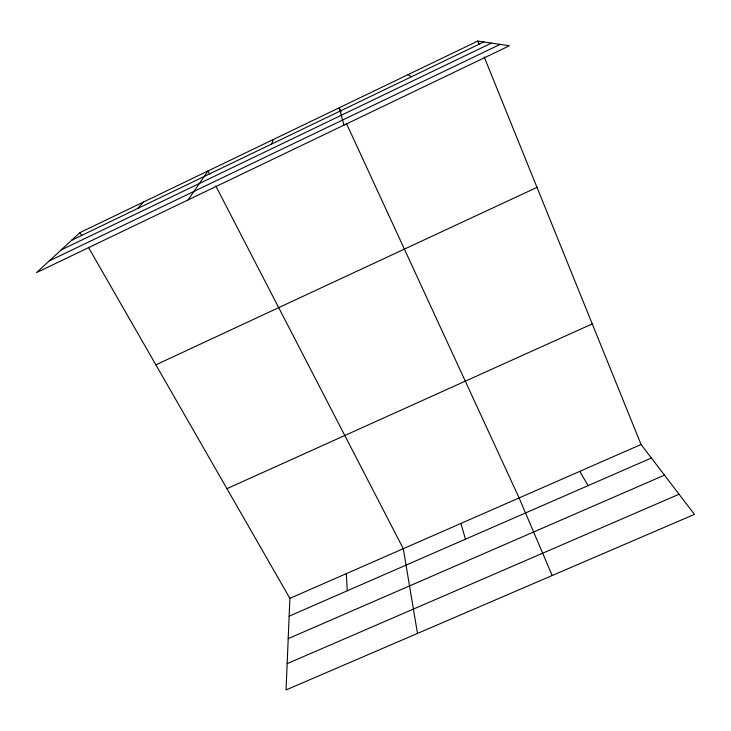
<?xml version="1.0" encoding="UTF-8"?>
<svg xmlns="http://www.w3.org/2000/svg" width="731" height="731" viewBox="0 0 731 731"><rect width="100%" height="100%" fill="white"/><g stroke="black" fill="none" stroke-linecap="round" stroke-linejoin="round"><path stroke-width="1.1" d="M88.433 247.325L289.887 598.378L286.049 689.936L694.45 514.368L641.06 444.494L484.187 56.908M271.74 143.98L273.22 139.566M188.041 199.929L208.024 170.953L209.578 173.951M137.556 208.545L143.623 201.966M79.981 232.604L36.55 272.599L509.434 45.761L477.772 41.064L79.981 232.604L81.671 235.546M71.711 240.225L483.776 41.959M61.13 249.965L491.46 43.092M49.224 260.921L500.15 44.381M155.867 364.842L536.993 187.374M226.93 488.673L592.256 323.906M289.887 598.378L641.06 444.494M289.147 616.16L651.385 458.008M288.197 638.647L664.479 475.141M287.155 663.657L679.072 494.247M408.053 74.644L411.471 76.746M579.756 471.358L588.099 485.64M215.782 185.957L403.302 548.679L417.483 633.43M341.121 111.925L339.211 107.786L343.963 125.138M346.366 123.301L519.12 497.93L552.161 575.535M477.772 41.064L479.061 44.235M460.905 523.442L465.464 539.186M346.302 573.661L347.28 590.776"/></g></svg>
